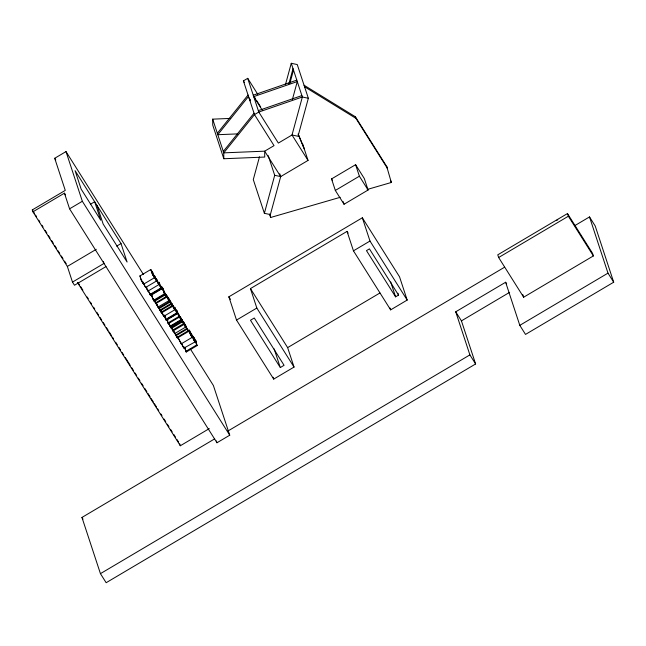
<?xml version="1.0" encoding="UTF-8"?>
<svg xmlns="http://www.w3.org/2000/svg" width="646" height="646" viewBox="0 0 646 646"><rect width="100%" height="100%" fill="white"/><g stroke="black" fill="none" stroke-linecap="round" stroke-linejoin="round"><path stroke-width="0.97" d="M171.327 328.418L171.351 327.643L172.95 330.994L183.868 324.534L182.39 320.036L181.946 319.334L181.922 320.101L180.331 316.774L182.245 321.958L171.327 328.418L170.956 326.771M182.245 321.958L182.269 321.175L183.868 324.534M178.126 337.785L181.163 343.874L181.066 342.776M192.161 337.365C189.052 325.899 186.234 328.685 192.161 337.365L181.243 343.834M143.469 283.384L145.584 287.462L145.511 286.638M145.778 287.05L147.894 291.12L147.821 290.296M156.566 280.97C154.224 272.297 152.068 274.372 156.566 280.97L145.649 287.43M158.876 284.628L156.219 278.741L158.876 284.628L147.958 291.096M171.473 326.496L172.95 330.994M172.958 330.599L174.654 333.586L174.42 332.254M185.628 327.094C183.294 318.43 181.13 320.497 185.628 327.094L174.711 333.562M152.504 271.998L153.086 273.468L150.793 269.511L139.875 275.979L141.385 280.59L143.565 284.175L154.491 277.715L152.504 273.323L153.958 276.698L152.432 274.065L151.309 270.456L152.141 271.627M150.793 269.511L152.303 274.122L154.491 277.715M194.979 341.96L193.081 338.779L191.208 333.312L194.494 340.999L193.033 336.211L193.437 336.857L194.979 341.96L184.037 348.032M259.49 156.8L253.289 179.596L264.367 213.309L270.367 214.585L280.703 176.592L279.775 173.782M285.58 84.182L291.265 63.284L297.257 64.56L308.344 98.273L298.008 136.266L292.016 134.99L278.353 143.081L258.796 112.049L247.709 78.336L243.397 80.887L254.484 114.608L274.033 145.641L264.682 151.172L223.766 152.86L212.687 119.147L230.646 118.404M288.891 83.819L293.026 68.621M289.876 83.342L293.494 70.043M292.372 99.613L297.281 81.566L253.725 96.617L262.179 110.038M264.367 213.309L274.703 175.316L268.235 155.646M217.331 133.286L248.048 95.035M248.516 96.456L217.799 134.707L237.76 133.883M223.298 151.439L254.015 113.187M105.984 266.596L74.484 285.249L72.489 282.092L67.346 266.435L32.93 211.823L32.3 209.902L65.27 190.384L54.708 158.278L65.997 151.592L143.46 274.534M32.93 211.823L64.438 193.17L65.512 194.882M190.263 348.808L213.398 385.525L229.734 435.202L216.975 442.752L69.582 208.828L82.333 201.277L65.997 151.592M90.319 204.306L94.663 201.738L100.736 220.205L81.154 189.125L75.081 170.657L121.02 243.558L127.092 262.026L103.158 224.041L97.086 205.573M67.346 266.435L96.294 249.299M116.676 246.134L121.02 243.558M72.489 282.092L103.99 263.439L103.384 261.598M274.703 175.316L280.703 176.592L308.037 160.41L302.49 143.549M331.543 178.926L355.591 164.69L364.296 178.506L368.083 190.021L344.043 204.257L335.331 190.441L331.543 178.926L332.569 180.549M150.042 294.423L160.959 287.963L161.5 289.037L150.583 295.505L147.918 290.207M150.195 294.883L161.112 288.423M152.908 293.688L151.229 294.681L153.595 300.269L164.512 293.801L161.516 286.299L164.512 293.801M154.588 292.695L162.146 288.213M335.331 190.441L359.378 176.205L355.591 164.69M166.636 297.192L164.108 291.564L165.206 294.915L154.289 301.383L153.901 300.761L164.819 294.301L162.76 288.035L166.636 297.192L155.718 303.652L154.491 300.479M155.331 303.039L166.248 296.571M155.573 302.603L157.979 307.108L168.897 300.64L166.087 294.277L166.926 297.241L168.897 300.64M158.964 307.561L160.216 310.783L171.133 304.314L168.711 298.872L169.817 302.231L158.9 308.691L158.504 308.077L169.422 301.609L167.944 297.12L170.859 301.86M159.82 310.161L170.738 303.701M171.133 304.314L170.019 300.963L172.45 306.406L161.532 312.874L161.137 312.252L172.054 305.784L170.81 302.102M161.379 311.824L163.785 316.322L174.703 309.854L171.893 303.491L172.732 306.462L174.703 309.854M166.313 319.673L166.563 320.069L177.48 313.609L175.276 308.433L176.972 313.593L166.054 320.053L165.675 319.447L176.592 312.987L174.622 306.995L177.052 312.438L176.697 310.29L177.27 311.194L179.241 317.186L168.323 323.646L166.781 319.552M167.153 319.181L177.23 313.213M167.912 323L178.829 316.532L177.133 311.372L177.48 313.609M170.051 326.173L180.969 319.705L181.518 320.804L170.601 327.264L168.436 323.347M170.213 326.65L181.13 320.19M171.796 326.27L181.033 320.804M170.883 327.724L181.801 321.256M228.87 296.813L362.341 217.783L399.535 276.819L407.182 300.075L390.644 309.87L353.451 250.834L347.055 231.389L250.446 288.592L256.833 308.045L294.035 367.073L273.71 379.105L236.517 320.069L228.87 296.813L230.46 299.34M172.466 330.235L183.383 323.767M188.301 331.568L185.765 325.939L186.864 329.29L175.946 335.759L175.559 335.137L186.476 328.677L184.998 324.179L188.301 331.568L177.384 338.028L176.148 334.854M176.988 337.414L187.905 330.946M236.517 320.069L256.833 308.045M353.451 250.834L369.988 241.047L362.341 217.783M185.806 351.4L196.723 344.932L193.711 337.293L196.198 341.241L196.432 341.952L195.399 340.305L197.135 345.586L186.218 352.046L184.36 346.991M294.035 367.073L287.64 347.621L379.937 292.977M398.542 295.093L369.423 248.871L366.468 250.624L395.586 296.845L398.542 295.093L397.936 293.227M280.291 367.55L284.079 365.305L254.274 318.002L250.486 320.246L280.291 367.55L274.179 348.937M567.479 213.551L497.759 254.831L498.639 257.512L523.656 297.208L593.375 255.929L592.495 253.248L567.479 213.551L568.359 216.232L593.375 255.929M556.731 220.367L557.756 219.761M77.383 282.367L180.331 445.756L209.28 428.613M498.639 257.512L568.359 216.232M506.666 283.893L505.632 282.245L455.721 311.8L461.438 320.868L475.609 363.964L106.154 582.716L100.437 573.648L81.961 517.438L214.706 438.844M227.715 431.14L504.478 267.266M574.754 225.656L589.507 216.927L595.216 225.995L613.7 282.205L525.513 334.418L519.804 325.35L505.632 282.245M461.438 320.868L509.621 292.339M100.437 573.648L469.892 354.896L455.721 311.8M519.804 325.35L607.983 273.137L589.507 216.927M253.256 95.196L296.813 80.136M258.327 110.627L301.884 95.576M269.624 214.012L270.682 217.468L340.184 197.313M367.211 189.472L391.339 182.471L386.736 166.539L355.381 116.781L304.056 85.224M139.875 275.979L140.376 276.407M212.687 119.147L212.728 125.033L223.807 158.746L264.723 157.059L264.682 151.172L280.703 176.592M160.959 287.963L158.835 283.739L158.593 282.391L159.691 284.103L159.053 282.157L161.5 289.037M180.969 319.705L178.417 313.778L181.518 320.804M308.344 98.273L302.352 96.997L258.796 112.049L254.484 114.608L223.766 152.86L223.807 158.746M149.84 293.793L148.112 290.167M169.85 325.544L168.638 323.363M304.557 86.758L355.881 118.315L387.237 168.081L386.736 166.539M140.497 276.981L140.481 277.78M168.315 322.394L168.323 323.032M155.282 300.826L155.379 302.053M183.981 348.412L181.518 343.519M167.766 320.594L167.5 320.238L167.75 321.005M145.019 286.404L143.969 284.288M169.107 323.808L169.438 324.3M607.983 273.137L613.7 282.205M359.378 176.205L368.083 190.021M469.892 354.896L475.609 363.964M369.988 241.047L407.182 300.075M308.037 160.41L292.016 134.99L302.352 96.997L291.265 63.284M347.055 231.389L348.121 233.077M247.709 78.336L257.754 94.268M254.314 96.868L255.372 98.547M256.43 100.227L260.653 106.937M243.397 80.887L244.454 82.567M248.936 97.748L250.527 100.267M249.404 99.177L250.462 100.849M250.446 288.592L287.64 347.621M164.819 294.301L165.206 294.915M169.422 301.609L169.817 302.231M172.054 305.784L172.45 306.406M176.592 312.987L176.972 313.593M178.829 316.532L179.241 317.186M186.476 328.677L186.864 329.29M196.723 344.932L197.135 345.586M151.414 294.673L152.133 295.811M156.332 303.58L157.398 305.283M162.671 313.649L161.597 311.945L163.785 316.322M82.333 201.277L229.734 435.202M54.708 158.278L55.79 159.982M32.3 209.902L34.448 213.317M35.53 215.029L36.604 216.733M38.752 220.149L39.834 221.861M41.982 225.268L43.056 226.98M45.212 230.396L46.827 232.956M48.442 235.515L50.049 238.075M51.664 240.643L53.279 243.203M54.894 245.763L56.509 248.322M58.124 250.882L59.739 253.45M61.346 256.01L62.961 258.57M64.576 261.129L66.191 263.689M78.029 282.472L79.636 285.039M80.718 286.743L82.866 290.159M87.17 296.99L88.244 298.694M90.4 302.11L91.474 303.822M93.63 307.23L94.704 308.941M96.852 312.357L98.467 314.917M100.082 317.477L101.697 320.036M103.312 322.604L104.927 325.164M106.533 327.724L108.148 330.284M109.231 331.996L111.378 335.411M112.452 337.115L113.526 338.819M115.682 342.235L117.297 344.803M118.912 347.362L120.527 349.922M122.134 352.482L123.749 355.042M125.364 357.601L130.209 365.289M131.824 367.849L133.431 370.408M135.046 372.976L136.661 375.536M138.276 378.096L139.891 380.655M141.506 383.215L143.121 385.783M144.728 388.343L146.884 391.759M147.958 393.462L150.114 396.878M151.188 398.582L153.336 401.998M154.418 403.71L156.566 407.125M157.64 408.829L158.714 410.541M160.87 413.957L161.944 415.661M164.1 419.076L165.715 421.636M167.322 424.196L168.937 426.764M170.552 429.324L172.167 431.883M173.782 434.443L175.397 437.003M177.012 439.563L178.619 442.13M81.961 517.438L82.995 519.085M152.852 298.783L153.595 300.269M141.991 281.511L143.041 283.166L142.532 281.616M182.624 345.957L183.577 347.459L183.351 346.434M141.757 281.042L141.28 279.993M162.308 312.139L162.509 312.599M152.755 298.589L151.624 295.303M146.804 287.591L147.038 288.132M182.455 345.586L181.93 344.165M162.211 312.204L162.429 312.729M298.727 135.289L303.741 147.353M298.081 134.037L304.242 148.895M164.633 315.256L165.756 317.993M164.682 315.692L165.659 318.082M173.039 330.421L174.226 332.302M172.74 330.058L172.353 328.967M141.054 279.435L140.634 278.264M178.756 339.037L180.767 342.671M173.726 330.792L174.016 331.616M145.996 287.139L147.466 289.836M169.446 323.775L169.591 324.195M157.083 304.347L157.269 304.872M155.791 302.732L157.979 307.108M522.775 294.528L523.656 297.208M390.838 180.937L391.339 182.471M355.381 116.781L355.881 118.315M390.693 281.955L395.586 296.845M390.039 308.013L390.644 309.87M343.163 201.6L344.043 204.257M273.105 377.24L273.71 379.105M216.37 440.911L216.975 442.752M184.764 347.645L186.218 352.046M176.899 336.574L177.384 338.028M175.123 333.239L175.946 335.759M174.969 333.336L175.559 335.137M169.841 324.962L170.601 327.264M167.193 320.222L168.323 323.646M164.641 315.757L166.054 320.053M164.27 315.167L165.675 319.447M160.797 310.653L161.532 312.874M160.281 309.652L161.137 312.252M159.481 308.562L160.216 310.783M158.068 306.18L158.9 308.691M157.915 306.277L158.504 308.077M154.765 300.737L155.718 303.652M153.74 299.704L154.289 301.383M153.312 298.977L153.901 300.761M150.001 293.712L150.583 295.505M142.709 281.559L143.565 284.175M141.587 279.783L141.821 280.485M179.701 443.834L180.331 445.756M64.438 193.17L69.582 208.828M180.436 341.443L180.597 341.968M178.554 338.464L178.28 337.519M161.185 311.267L160.935 310.395M172.547 328.911L172.748 329.605M269.858 214.585L270.682 217.468M172.191 328.467L172.046 327.821M179.556 316.79L180.767 319.076L179.556 316.79M166.418 295.101L167.75 297.636L166.418 295.101M172.224 304.314L173.556 306.85L172.224 304.314M156.13 280.049L154.37 275.939L156.13 280.049M158.44 283.715L156.679 279.605L158.44 283.715M185.192 326.182L183.44 322.071L185.192 326.182M159.013 283.328L160.757 287.325L159.013 283.328M189.173 330.526L191.644 336.437L189.173 330.526"/></g></svg>
